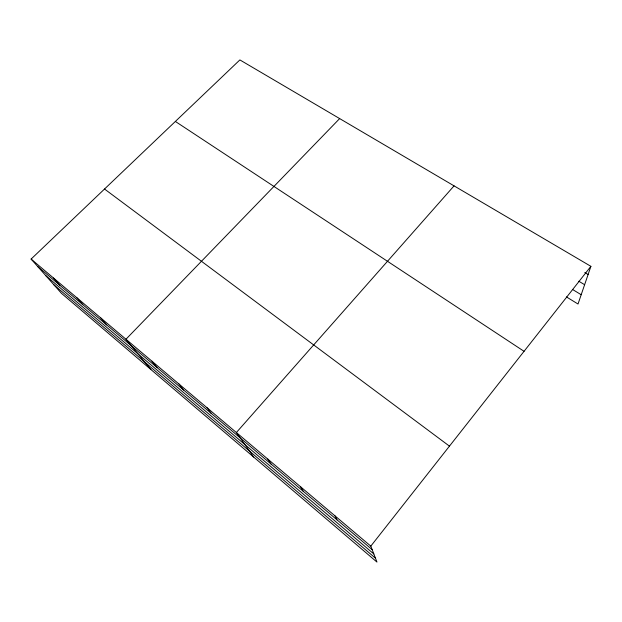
<?xml version="1.0" encoding="UTF-8"?>
<svg xmlns="http://www.w3.org/2000/svg" width="622" height="622" viewBox="0 0 622 622"><rect width="100%" height="100%" fill="white"/><g stroke="black" fill="none" stroke-linecap="round" stroke-linejoin="round"><path stroke-width="0.93" d="M31.1 259.071L370.805 546.124L376.979 562.086L61.524 293.397L31.1 259.071L239.874 59.914L590.9 266.333L578.017 304.018L566.448 296.919M370.805 546.124L590.9 266.333M454.06 185.861L236.376 432.531L253.659 457.053M339.651 118.592L125.963 339.231L150.897 369.522M584.797 272.553L588.101 274.52M578.833 281.237L584.618 284.705M572.94 289.712L581.197 294.727M175.365 121.453L524.051 351.313M104.527 189.026L449.457 446.137M37.662 266.473L372.158 549.623M45.865 275.725L373.83 553.953M53.966 284.876L375.47 558.183M53.539 278.034L59.844 285.249M76.801 297.689L82.835 304.71M100.927 318.075L106.657 324.878M151.97 361.203L157.016 367.501M178.996 384.046L183.653 390.048M207.11 407.799L211.34 413.49M267.81 459.09L271.052 464.035M300.628 486.824L303.295 491.333M334.931 515.809L336.968 519.837"/></g></svg>
